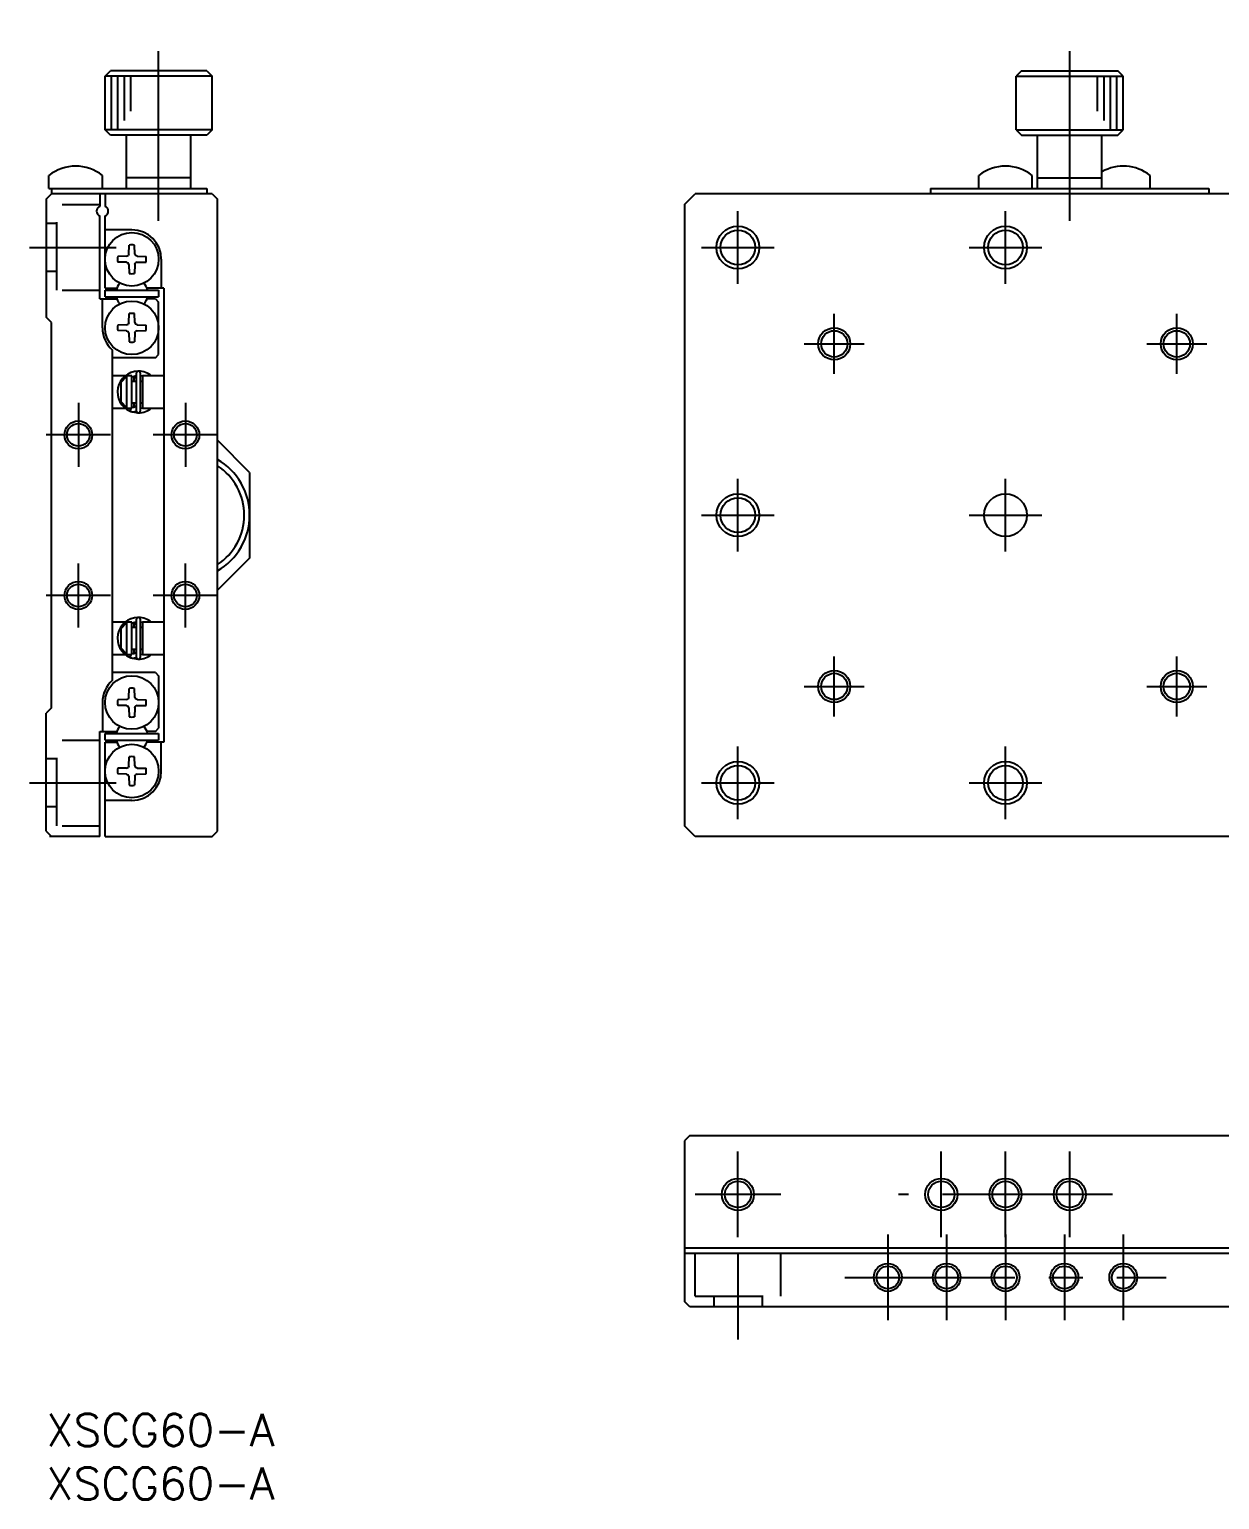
# Model space of a CAD drawing. Extents: x -2 to 227, y -8 to 254.
# Drawn here: x -1.6 to 109.6, y -8 to 129.3 of the extents above; entities that cross this region are included whole.
import ezdxf

# ---------------------------------------------------------------- set-up
doc = ezdxf.new("R2010")
doc.units = 0
doc.header["$LTSCALE"] = 0.5
doc.linetypes.add('CENTER', pattern=[50.8, 31.75, -6.35, 6.35, -6.35])
doc.linetypes.add('DASHED', pattern=[19.05, 12.7, -6.35])
for name, color, linetype in [('MSM_CENTER', 1, 'CENTER'), ('MSM_CONTINUOUS', 7, 'CONTINUOUS'), ('MSM_DASHED', 4, 'DASHED'), ('MSM_NARROW', 5, 'CONTINUOUS'), ('MSM_PART_NUMBER', 7, 'CONTINUOUS')]:
    doc.layers.add(name, color=color, linetype=linetype)
doc.styles.get("Standard").update_dxf_attribs({"font": 'txt.shx', "height": 3, "bigfont": 'bigfont.shx'})

# ---------------------------------------------------------------- blocks, each defined once
blk = doc.blocks.new('*U2')
at = {"layer": 'MSM_PART_NUMBER'}
blk.add_text('XSCG60-A', height=3, dxfattribs=at).set_placement((0, -3))
blk = doc.blocks.new('*U3')
at = {"layer": 'MSM_PART_NUMBER'}
blk.add_text('XSCG60-A', height=3, dxfattribs=at).set_placement((0, -8))

msp = doc.modelspace()

# ---------------------------------------------------------------- linework, layer by layer
at = {"layer": 'MSM_CENTER'}
for p, q in [((10.499999, 111.413945), (10.499999, 129.306124)), ((95.617291, 111.413945), (95.617291, 129.306124)), ((64.617293, 105.538125), (64.617293, 112.338125)), ((89.617293, 105.538125), (89.617293, 112.338125)), ((-1.574363, 108.938125), (6.539647, 108.938125)), ((61.217293, 108.938125), (68.017293, 108.938125)), ((86.217293, 108.938125), (93.017293, 108.938125)), ((73.617293, 97.138125), (73.617293, 102.738125)), ((105.617293, 97.138125), (105.617293, 102.738125)), ((70.817293, 99.938125), (76.417293, 99.938125)), ((102.817293, 99.938125), (108.417293, 99.938125)), ((3.000001, 94.438126), (3.000001, 88.438124)), ((13.000001, 94.438127), (13.000001, 88.438125)), ((6.000003, 91.438125), (0, 91.438125)), ((16.000003, 91.438126), (10, 91.438126)), ((64.617293, 80.538125), (64.617293, 87.338125)), ((89.617293, 80.538125), (89.617293, 87.338125)), ((61.217293, 83.938125), (68.017293, 83.938125)), ((86.217293, 83.938125), (93.017293, 83.938125)), ((3.000001, 73.438124), (3.000001, 79.438126)), ((13.000001, 73.438125), (13.000001, 79.438127)), ((6.000003, 76.438125), (0, 76.438125)), ((16.000003, 76.438126), (10, 76.438126)), ((73.617293, 65.138125), (73.617293, 70.738125)), ((105.617293, 65.138125), (105.617293, 70.738125)), ((70.817293, 67.938125), (76.417293, 67.938125)), ((102.817293, 67.938125), (108.417293, 67.938125)), ((64.617293, 55.538125), (64.617293, 62.338125)), ((89.617293, 55.538125), (89.617293, 62.338125)), ((-1.574363, 58.938125), (6.539647, 58.938125)), ((61.217293, 58.938125), (68.017293, 58.938125)), ((86.217293, 58.938125), (93.017293, 58.938125)), ((64.617294, 16.500003), (64.617294, 24.500002)), ((83.617297, 16.500003), (83.617297, 24.500002)), ((89.617294, 16.500003), (89.617294, 24.500002)), ((95.617294, 16.500003), (95.617294, 24.500002)), ((68.617292, 20.500002), (60.617294, 20.500002)), ((99.617294, 20.500002), (79.617297, 20.500002)), ((78.617294, 16.750001), (78.617294, 8.750002)), ((84.117294, 16.750001), (84.117294, 8.750002)), ((89.617294, 16.750001), (89.617294, 8.750002)), ((95.117296, 16.750001), (95.117296, 8.750002)), ((100.617295, 16.750001), (100.617295, 8.750002)), ((64.617293, 15.057005), (64.617293, 6.942995)), ((74.617296, 12.750002), (104.617294, 12.750002))]:
    msp.add_line(p, q, dxfattribs=at)
at = {"layer": 'MSM_CONTINUOUS'}
for p, q in [((5.499999, 124.938125), (5.999999, 125.438125)), ((14.999999, 125.438125), (5.999999, 125.438125)), ((14.999999, 125.438125), (15.499999, 124.938125)), ((91.117291, 125.438125), (90.617291, 124.938125)), ((91.117291, 125.438125), (100.117291, 125.438125)), ((100.617291, 124.938125), (100.117291, 125.438125)), ((5.499999, 119.938125), (5.499999, 124.938125)), ((15.499999, 124.938125), (5.499999, 124.938125)), ((15.499999, 119.938125), (15.499999, 124.938125)), ((90.617291, 119.938125), (90.617291, 124.938125)), ((90.617291, 124.938125), (100.617291, 124.938125)), ((100.617291, 119.938125), (100.617291, 124.938125)), ((15.499999, 119.938125), (5.499999, 119.938125)), ((5.999999, 119.438125), (5.499999, 119.938125)), ((15.499999, 119.938125), (14.999999, 119.438125)), ((90.617291, 119.938125), (100.617291, 119.938125)), ((90.617291, 119.938125), (91.117291, 119.438125)), ((100.117291, 119.438125), (100.617291, 119.938125)), ((14.999999, 119.438125), (5.999999, 119.438125)), ((7.499999, 114.438125), (7.499999, 119.438125)), ((13.499999, 114.438125), (13.499999, 119.438125)), ((91.117291, 119.438125), (100.117291, 119.438125)), ((92.617291, 114.438125), (92.617291, 119.438125)), ((98.617291, 114.438125), (98.617291, 119.438125)), ((0.25, 114.438125), (0.25, 115.660624)), ((5.25, 114.438125), (5.25, 115.660624)), ((13.499999, 115.438125), (7.499999, 115.438125)), ((87.117292, 114.438125), (87.117292, 115.660624)), ((92.117292, 114.438125), (92.117292, 115.660624)), ((92.617291, 115.438125), (98.617291, 115.438125)), ((103.117292, 114.438125), (103.117292, 115.660624)), ((0.25, 114.438125), (15, 114.438125)), ((0.5, 114.438125), (0.5, 113.938125)), ((15, 114.438125), (15, 113.938125)), ((82.617292, 114.438125), (108.61729, 114.438125)), ((82.617292, 114.438125), (82.617292, 113.938125)), ((108.61729, 114.438125), (108.61729, 113.938125)), ((0, 113.438125), (0.5, 113.938125)), ((0, 113.438125), (0, 102.438123)), ((15.5, 113.938125), (0.5, 113.938125)), ((5, 113.938125), (5, 112.796383)), ((5.499998, 113.938125), (5.499998, 112.796383)), ((15.5, 113.938125), (16, 113.438125)), ((16, 54.438125), (16, 113.438125)), ((59.617293, 112.938125), (60.617293, 113.938125)), ((59.617293, 112.938125), (59.617293, 54.938125)), ((118.617292, 113.938125), (60.617293, 113.938125)), ((5, 104.138122), (5, 111.879868)), ((5.499998, 105.138123), (5.499998, 111.879868)), ((7.999992, 110.588124), (5.499992, 110.588123)), ((7.72528, 108.319984), (7.739992, 109.16285)), ((8.274704, 108.319984), (8.259992, 109.16285)), ((7.500667, 108.112531), (6.675266, 108.098123)), ((7.500667, 107.563716), (6.675266, 107.578123)), ((7.500667, 108.112531), (7.665613, 108.18597)), ((7.500667, 107.563716), (7.665613, 107.490278)), ((7.72528, 108.319984), (7.665613, 108.18597)), ((7.72528, 107.356264), (7.665613, 107.490278)), ((7.72528, 107.356264), (7.739993, 106.513397)), ((8.274705, 107.356264), (8.259993, 106.513397)), ((8.274704, 108.319984), (8.334371, 108.18597)), ((8.274705, 107.356264), (8.334371, 107.490278)), ((8.499317, 108.112531), (8.334371, 108.18597)), ((8.499317, 107.563716), (8.334371, 107.490278)), ((8.499317, 108.112531), (9.324719, 108.098124)), ((8.499317, 107.563716), (9.324719, 107.578124)), ((10.749992, 107.838124), (10.749993, 105.138124)), ((5.499993, 104.938123), (10.499993, 104.938124)), ((5.499993, 104.338123), (5.499993, 104.938123)), ((5.499994, 105.138123), (6.585779, 105.138123)), ((10.999994, 105.138124), (9.414207, 105.138124)), ((10.499993, 104.938124), (10.499993, 104.338124)), ((10.999994, 105.138124), (10.999994, 62.738125)), ((4.999994, 104.138122), (6.58578, 104.138123)), ((5.249995, 101.438122), (5.249994, 104.138122)), ((5.499993, 104.338123), (10.499993, 104.338124)), ((10.199995, 104.138124), (9.414207, 104.138124)), ((10.199995, 104.138124), (10.499995, 103.838124)), ((10.499996, 98.938124), (10.499995, 103.838124)), ((0.5, 101.938123), (0, 102.438123)), ((0.5, 65.938123), (0.5, 101.938123)), ((7.500669, 101.71253), (6.675268, 101.698122)), ((7.500669, 101.71253), (7.665615, 101.785969)), ((7.725282, 101.919982), (7.665615, 101.785969)), ((7.725282, 101.919982), (7.739994, 102.762849)), ((8.274706, 101.919983), (8.259994, 102.762849)), ((8.274706, 101.919983), (8.334373, 101.785969)), ((8.499319, 101.71253), (8.334373, 101.785969)), ((8.499319, 101.71253), (9.32472, 101.698123)), ((7.500669, 101.163715), (6.675268, 101.178122)), ((7.500669, 101.163715), (7.665615, 101.090276)), ((7.725282, 100.956263), (7.665615, 101.090276)), ((7.725282, 100.956263), (7.739994, 100.113396)), ((8.274706, 100.956263), (8.259994, 100.113396)), ((8.274706, 100.956263), (8.334373, 101.090277)), ((8.499319, 101.163715), (8.334373, 101.090277)), ((8.499319, 101.163715), (9.32472, 101.178123)), ((6.200002, 68.51719), (6.200002, 99.359055)), ((10.199996, 98.638124), (10.499996, 98.938124)), ((10.199996, 98.638124), (6.199998, 98.638123)), ((7.363755, 96.938126), (6.2, 96.938126)), ((7, 96.354641), (7.5, 96.883809)), ((7, 94.521611), (7, 96.354641)), ((7.5, 96.938126), (7.5, 93.938126)), ((8, 96.938126), (7.5, 96.938126)), ((7.835914, 97.225707), (7.817922, 97.217907)), ((7.830161, 97.222345), (7.826812, 97.221789)), ((7.892355, 97.247947), (7.835469, 97.226566)), ((7.988705, 96.867931), (8.003249, 96.873697)), ((7.999842, 96.873336), (8.404957, 96.981815)), ((8, 93.938126), (8, 96.938126)), ((8.405, 96.438126), (8, 96.438126)), ((8.003249, 96.873697), (8.017511, 96.878513)), ((8.017511, 96.878513), (8.032003, 96.882598)), ((8.032003, 96.882598), (8.04669, 96.885942)), ((8.04669, 96.885942), (8.061532, 96.888532)), ((8.061532, 96.888532), (8.07649, 96.890362)), ((8.07649, 96.890362), (8.091526, 96.891426)), ((8.091526, 96.891426), (8.1066, 96.891721)), ((8.1066, 96.891721), (8.121672, 96.891244)), ((8.121672, 96.891244), (8.136702, 96.889998)), ((8.136702, 96.889998), (8.15165, 96.887985)), ((8.15165, 96.887985), (8.166477, 96.885211)), ((8.166477, 96.885211), (8.181143, 96.881685)), ((8.181143, 96.881685), (8.19561, 96.877417)), ((8.19561, 96.877417), (8.209841, 96.872419)), ((8.2, 96.438126), (8.2, 96.87631)), ((8.209841, 96.872419), (8.223799, 96.866706)), ((8.223799, 96.866706), (8.237448, 96.860293)), ((8.237448, 96.860293), (8.250754, 96.8532)), ((8.250754, 96.8532), (8.263683, 96.845446)), ((8.263683, 96.845446), (8.276203, 96.837052)), ((8.276203, 96.837052), (8.288284, 96.828043)), ((8.288284, 96.828043), (8.299897, 96.818442)), ((8.299897, 96.818442), (8.311014, 96.808275)), ((8.311014, 96.808275), (8.321609, 96.79757)), ((8.321609, 96.79757), (8.331657, 96.786355)), ((8.331657, 96.786355), (8.341136, 96.774658)), ((8.341136, 96.774658), (8.350023, 96.762509)), ((8.350023, 96.762509), (8.3583, 96.74994)), ((8.3583, 96.74994), (8.365948, 96.736983)), ((8.365948, 96.736983), (8.37295, 96.723668)), ((8.37295, 96.723668), (8.379291, 96.710029)), ((8.379291, 96.710029), (8.384957, 96.6961)), ((8.384957, 96.6961), (8.389937, 96.681913)), ((8.389937, 96.681913), (8.39422, 96.667504)), ((8.39422, 96.667504), (8.397798, 96.652905)), ((8.397798, 96.652905), (8.400662, 96.638153)), ((8.400662, 96.638153), (8.402807, 96.623282)), ((8.402807, 96.623282), (8.404229, 96.608326)), ((8.404229, 96.608326), (8.404924, 96.593322)), ((8.404924, 96.593322), (8.405, 96.586627)), ((8.405, 97.188126), (8.405, 93.688126)), ((8.795, 93.688126), (8.795, 97.188126)), ((9, 96.438126), (8.795, 96.438126)), ((8.795056, 96.981492), (9.000246, 96.941495)), ((9, 96.938126), (9, 93.938126)), ((11, 96.938126), (9, 96.938126)), ((9.000246, 96.941495), (9.012433, 96.938212)), ((6.2, 93.938126), (7.363385, 93.938126)), ((7.5, 93.992443), (7, 94.521611)), ((7.5, 93.938126), (8, 93.938126)), ((7.806308, 93.663496), (7.827183, 93.654315)), ((7.826603, 93.654507), (7.894304, 93.877926)), ((7.832084, 93.665674), (7.831879, 93.660129)), ((7.831879, 93.660129), (7.832208, 93.655708)), ((7.83282, 93.672305), (7.832084, 93.665674)), ((7.832208, 93.655708), (7.8327, 93.653476)), ((7.8327, 93.653476), (7.83474, 93.650109)), ((7.834084, 93.679979), (7.83282, 93.672305)), ((7.835867, 93.688643), (7.834084, 93.679979)), ((7.83474, 93.650109), (7.835469, 93.649686)), ((7.835469, 93.649686), (7.865636, 93.637632)), ((7.838156, 93.698242), (7.835867, 93.688643)), ((7.840938, 93.70871), (7.838156, 93.698242)), ((7.844192, 93.719979), (7.840938, 93.70871)), ((7.847899, 93.731973), (7.844192, 93.719979)), ((7.852032, 93.744612), (7.847899, 93.731973)), ((7.856565, 93.757812), (7.852032, 93.744612)), ((7.861467, 93.771486), (7.856565, 93.757812)), ((7.866706, 93.785543), (7.861467, 93.771486)), ((7.865636, 93.637632), (7.898055, 93.626473)), ((7.872247, 93.799889), (7.866706, 93.785543)), ((7.878053, 93.814429), (7.872247, 93.799889)), ((7.884085, 93.829065), (7.878053, 93.814429)), ((7.890303, 93.843701), (7.884085, 93.829065)), ((7.884953, 93.63043), (8.572408, 93.49447)), ((7.896667, 93.858239), (7.890303, 93.843701)), ((7.894304, 93.877926), (7.924495, 93.938127)), ((7.903133, 93.872583), (7.896667, 93.858239)), ((7.898055, 93.626473), (7.930982, 93.61695)), ((7.909658, 93.886637), (7.903133, 93.872583)), ((7.9162, 93.900308), (7.909658, 93.886637)), ((7.922714, 93.913504), (7.9162, 93.900308)), ((7.929158, 93.926138), (7.922714, 93.913504)), ((7.935488, 93.938126), (7.929158, 93.926138)), ((7.930982, 93.61695), (7.964334, 93.609087)), ((7.964334, 93.609087), (7.998028, 93.602902)), ((7.986649, 94.00816), (7.974361, 94.013488)), ((7.997025, 94.004914), (7.988705, 94.008321)), ((8.011205, 93.999769), (7.997025, 94.004914)), ((7.998028, 93.602902), (8.031983, 93.59841)), ((8, 94.438126), (8.405, 94.438126)), ((8.025628, 93.995353), (8.011205, 93.999769)), ((8.040257, 93.991678), (8.025628, 93.995353)), ((8.031983, 93.59841), (8.066115, 93.59562)), ((8.055054, 93.988754), (8.040257, 93.991678)), ((8.06998, 93.986591), (8.055054, 93.988754)), ((8.066115, 93.59562), (8.100341, 93.594541)), ((8.084995, 93.985193), (8.06998, 93.986591)), ((8.100059, 93.984564), (8.084995, 93.985193)), ((8.115133, 93.984706), (8.100059, 93.984564)), ((8.100341, 93.594541), (8.134577, 93.595173)), ((8.130176, 93.985618), (8.115133, 93.984706)), ((8.145149, 93.987296), (8.130176, 93.985618)), ((8.134577, 93.595173), (8.16874, 93.597515)), ((8.160013, 93.989735), (8.145149, 93.987296)), ((8.174729, 93.992927), (8.160013, 93.989735)), ((8.16874, 93.597515), (8.202746, 93.601562)), ((8.189259, 93.996862), (8.174729, 93.992927)), ((8.203566, 94.001529), (8.189259, 93.996862)), ((8.2, 93.999931), (8.2, 94.438126)), ((8.202746, 93.601562), (8.236513, 93.607304)), ((8.217614, 94.006912), (8.203566, 94.001529)), ((8.231366, 94.012997), (8.217614, 94.006912)), ((8.244791, 94.019766), (8.231366, 94.012997)), ((8.236513, 93.607304), (8.269957, 93.614727)), ((8.257853, 94.0272), (8.244791, 94.019766)), ((8.270522, 94.035278), (8.257853, 94.0272)), ((8.269957, 93.614727), (8.302996, 93.623812)), ((8.282768, 94.043979), (8.270522, 94.035278)), ((8.294561, 94.053277), (8.282768, 94.043979)), ((8.305874, 94.06315), (8.294561, 94.053277)), ((8.302996, 93.623812), (8.335551, 93.634539)), ((8.316681, 94.073571), (8.305874, 94.06315)), ((8.326957, 94.084512), (8.316681, 94.073571)), ((8.336679, 94.095947), (8.326957, 94.084512)), ((8.335551, 93.634539), (8.367542, 93.646881)), ((8.345824, 94.107846), (8.336679, 94.095947)), ((8.354372, 94.120179), (8.345824, 94.107846)), ((8.362306, 94.132917), (8.354372, 94.120179)), ((8.369606, 94.146027), (8.362306, 94.132917)), ((8.367542, 93.646881), (8.398889, 93.660809)), ((8.376257, 94.159479), (8.369606, 94.146027)), ((8.382244, 94.173239), (8.376257, 94.159479)), ((8.387555, 94.187276), (8.382244, 94.173239)), ((8.392178, 94.201556), (8.387555, 94.187276)), ((8.396102, 94.216044), (8.392178, 94.201556)), ((8.399319, 94.230707), (8.396102, 94.216044)), ((8.398889, 93.660809), (8.406547, 93.664501)), ((8.401823, 94.245511), (8.399319, 94.230707)), ((8.403606, 94.26042), (8.401823, 94.245511)), ((8.404666, 94.2754), (8.403606, 94.26042)), ((8.405, 94.289625), (8.404666, 94.2754)), ((8.795, 94.438126), (9, 94.438126)), ((9.000203, 93.934758), (8.795023, 93.894444)), ((9, 93.938126), (11, 93.938126)), ((9.011431, 93.937804), (9.000203, 93.934758)), ((18.999999, 87.938125), (16, 90.938124)), ((18.999999, 87.938125), (18.999999, 79.938125)), ((18.999999, 79.938125), (16, 76.938126)), ((7.835914, 74.225707), (7.817922, 74.217907)), ((7.830161, 74.222345), (7.826812, 74.221789)), ((7.892355, 74.247947), (7.835469, 74.226566)), ((8.405, 74.188126), (8.405, 70.688126)), ((8.795, 70.688126), (8.795, 74.188126)), ((7.363755, 73.938126), (6.2, 73.938126)), ((7, 73.354641), (7.5, 73.883809)), ((7, 71.521611), (7, 73.354641)), ((7.5, 73.938126), (7.5, 70.938126)), ((8, 73.938126), (7.5, 73.938126)), ((7.988705, 73.867931), (8.003249, 73.873697)), ((7.999842, 73.873336), (8.404957, 73.981815)), ((8, 70.938126), (8, 73.938126)), ((8.405, 73.438126), (8, 73.438126)), ((8.003249, 73.873697), (8.017511, 73.878513)), ((8.017511, 73.878513), (8.032003, 73.882598)), ((8.032003, 73.882598), (8.04669, 73.885942)), ((8.04669, 73.885942), (8.061532, 73.888532)), ((8.061532, 73.888532), (8.07649, 73.890362)), ((8.07649, 73.890362), (8.091526, 73.891426)), ((8.091526, 73.891426), (8.1066, 73.891721)), ((8.1066, 73.891721), (8.121672, 73.891244)), ((8.121672, 73.891244), (8.136702, 73.889998)), ((8.136702, 73.889998), (8.15165, 73.887985)), ((8.15165, 73.887985), (8.166477, 73.885211)), ((8.166477, 73.885211), (8.181143, 73.881685)), ((8.181143, 73.881685), (8.19561, 73.877417)), ((8.19561, 73.877417), (8.209841, 73.872419)), ((8.2, 73.438126), (8.2, 73.87631)), ((8.209841, 73.872419), (8.223799, 73.866706)), ((8.223799, 73.866706), (8.237448, 73.860293)), ((8.237448, 73.860293), (8.250754, 73.8532)), ((8.250754, 73.8532), (8.263683, 73.845446)), ((8.263683, 73.845446), (8.276203, 73.837052)), ((8.276203, 73.837052), (8.288284, 73.828043)), ((8.288284, 73.828043), (8.299897, 73.818442)), ((8.299897, 73.818442), (8.311014, 73.808275)), ((8.311014, 73.808275), (8.321609, 73.79757)), ((8.321609, 73.79757), (8.331657, 73.786355)), ((8.331657, 73.786355), (8.341136, 73.774658)), ((8.341136, 73.774658), (8.350023, 73.762509)), ((8.350023, 73.762509), (8.3583, 73.74994)), ((8.3583, 73.74994), (8.365948, 73.736983)), ((8.365948, 73.736983), (8.37295, 73.723668)), ((8.37295, 73.723668), (8.379291, 73.710029)), ((8.379291, 73.710029), (8.384957, 73.6961)), ((8.384957, 73.6961), (8.389937, 73.681913)), ((8.389937, 73.681913), (8.39422, 73.667504)), ((8.39422, 73.667504), (8.397798, 73.652905)), ((8.397798, 73.652905), (8.400662, 73.638153)), ((8.400662, 73.638153), (8.402807, 73.623282)), ((8.402807, 73.623282), (8.404229, 73.608326)), ((8.404229, 73.608326), (8.404924, 73.593322)), ((8.404924, 73.593322), (8.405, 73.586627)), ((9, 73.438126), (8.795, 73.438126)), ((8.795056, 73.981492), (9.000246, 73.941495)), ((9, 73.938126), (9, 70.938126)), ((11, 73.938126), (9, 73.938126)), ((9.000246, 73.941495), (9.012433, 73.938212)), ((7.5, 70.992443), (7, 71.521611)), ((8, 71.438126), (8.405, 71.438126)), ((8.2, 70.999931), (8.2, 71.438126)), ((8.795, 71.438126), (9, 71.438126)), ((6.2, 70.938126), (7.363385, 70.938126)), ((7.5, 70.938126), (8, 70.938126)), ((7.806308, 70.663496), (7.833303, 70.651679)), ((7.826603, 70.654507), (7.894304, 70.877926)), ((7.832084, 70.665674), (7.831879, 70.660129)), ((7.831879, 70.660129), (7.832208, 70.655708)), ((7.83282, 70.672305), (7.832084, 70.665674)), ((7.832208, 70.655708), (7.8327, 70.653476)), ((7.8327, 70.653476), (7.83474, 70.650109)), ((7.834084, 70.679979), (7.83282, 70.672305)), ((7.835867, 70.688643), (7.834084, 70.679979)), ((7.83474, 70.650109), (7.835469, 70.649686)), ((7.835469, 70.649686), (7.865636, 70.637632)), ((7.838156, 70.698242), (7.835867, 70.688643)), ((7.840938, 70.70871), (7.838156, 70.698242)), ((7.844192, 70.719979), (7.840938, 70.70871)), ((7.847899, 70.731973), (7.844192, 70.719979)), ((7.852032, 70.744612), (7.847899, 70.731973)), ((7.856565, 70.757812), (7.852032, 70.744612)), ((7.861467, 70.771486), (7.856565, 70.757812)), ((7.866706, 70.785543), (7.861467, 70.771486)), ((7.865636, 70.637632), (7.898055, 70.626473)), ((7.872247, 70.799889), (7.866706, 70.785543)), ((7.878053, 70.814429), (7.872247, 70.799889)), ((7.884085, 70.829065), (7.878053, 70.814429)), ((7.890303, 70.843701), (7.884085, 70.829065)), ((7.884953, 70.63043), (8.572408, 70.49447)), ((7.896667, 70.858239), (7.890303, 70.843701)), ((7.894304, 70.877926), (7.924495, 70.938127)), ((7.903133, 70.872583), (7.896667, 70.858239)), ((7.898055, 70.626473), (7.930982, 70.61695)), ((7.909658, 70.886637), (7.903133, 70.872583)), ((7.9162, 70.900308), (7.909658, 70.886637)), ((7.922714, 70.913504), (7.9162, 70.900308)), ((7.929158, 70.926138), (7.922714, 70.913504)), ((7.935488, 70.938126), (7.929158, 70.926138)), ((7.930982, 70.61695), (7.964334, 70.609087)), ((7.964334, 70.609087), (7.998028, 70.602902)), ((7.986649, 71.00816), (7.974361, 71.013488)), ((7.997025, 71.004914), (7.988705, 71.008321)), ((8.011205, 70.999769), (7.997025, 71.004914)), ((7.998028, 70.602902), (8.031983, 70.59841)), ((8.025628, 70.995353), (8.011205, 70.999769)), ((8.040257, 70.991678), (8.025628, 70.995353)), ((8.031983, 70.59841), (8.066115, 70.59562)), ((8.055054, 70.988754), (8.040257, 70.991678)), ((8.06998, 70.986591), (8.055054, 70.988754)), ((8.066115, 70.59562), (8.100341, 70.594541)), ((8.084995, 70.985193), (8.06998, 70.986591)), ((8.100059, 70.984564), (8.084995, 70.985193)), ((8.115133, 70.984706), (8.100059, 70.984564)), ((8.100341, 70.594541), (8.134577, 70.595173)), ((8.130176, 70.985618), (8.115133, 70.984706)), ((8.145149, 70.987296), (8.130176, 70.985618)), ((8.134577, 70.595173), (8.16874, 70.597515)), ((8.160013, 70.989735), (8.145149, 70.987296)), ((8.174729, 70.992927), (8.160013, 70.989735)), ((8.16874, 70.597515), (8.202746, 70.601562)), ((8.189259, 70.996862), (8.174729, 70.992927)), ((8.203566, 71.001529), (8.189259, 70.996862)), ((8.202746, 70.601562), (8.236513, 70.607304)), ((8.217614, 71.006912), (8.203566, 71.001529)), ((8.231366, 71.012997), (8.217614, 71.006912)), ((8.244791, 71.019766), (8.231366, 71.012997)), ((8.236513, 70.607304), (8.269957, 70.614727)), ((8.257853, 71.0272), (8.244791, 71.019766)), ((8.270522, 71.035278), (8.257853, 71.0272)), ((8.269957, 70.614727), (8.302996, 70.623812)), ((8.282768, 71.043979), (8.270522, 71.035278)), ((8.294561, 71.053277), (8.282768, 71.043979)), ((8.305874, 71.06315), (8.294561, 71.053277)), ((8.302996, 70.623812), (8.335551, 70.634539)), ((8.316681, 71.073571), (8.305874, 71.06315)), ((8.326957, 71.084512), (8.316681, 71.073571)), ((8.336679, 71.095947), (8.326957, 71.084512)), ((8.335551, 70.634539), (8.367542, 70.646881)), ((8.345824, 71.107846), (8.336679, 71.095947)), ((8.354372, 71.120179), (8.345824, 71.107846)), ((8.362306, 71.132917), (8.354372, 71.120179)), ((8.369606, 71.146027), (8.362306, 71.132917)), ((8.367542, 70.646881), (8.398889, 70.660809)), ((8.376257, 71.159479), (8.369606, 71.146027)), ((8.382244, 71.173239), (8.376257, 71.159479)), ((8.387555, 71.187276), (8.382244, 71.173239)), ((8.392178, 71.201556), (8.387555, 71.187276)), ((8.396102, 71.216044), (8.392178, 71.201556)), ((8.399319, 71.230707), (8.396102, 71.216044)), ((8.398889, 70.660809), (8.406547, 70.664501)), ((8.401823, 71.245511), (8.399319, 71.230707)), ((8.403606, 71.26042), (8.401823, 71.245511)), ((8.404666, 71.2754), (8.403606, 71.26042)), ((8.405, 71.289625), (8.404666, 71.2754)), ((9.000203, 70.934758), (8.795023, 70.894444)), ((9, 70.938126), (11, 70.938126)), ((9.011431, 70.937804), (9.000203, 70.934758)), ((10.2, 69.238125), (6.200002, 69.238126)), ((10.2, 69.238125), (10.5, 68.938125)), ((10.5, 68.938125), (10.5, 64.038125)), ((7.725287, 66.919986), (7.739999, 67.762853)), ((8.274711, 66.919986), (8.259999, 67.762853)), ((0.5, 65.938123), (0, 65.438123)), ((5.25, 66.438126), (5.25, 63.738126)), ((7.500674, 66.712534), (6.675272, 66.698126)), ((7.500674, 66.163719), (6.675272, 66.178126)), ((7.500674, 66.712534), (7.66562, 66.785972)), ((7.500674, 66.163719), (7.66562, 66.09028)), ((7.725287, 66.919986), (7.66562, 66.785972)), ((7.725287, 65.956266), (7.66562, 66.09028)), ((7.725287, 65.956266), (7.739999, 65.1134)), ((8.274711, 65.956266), (8.259999, 65.1134)), ((8.274711, 66.919986), (8.334378, 66.785972)), ((8.274711, 65.956266), (8.334378, 66.09028)), ((8.499324, 66.712534), (8.334378, 66.785972)), ((8.499324, 66.163719), (8.334378, 66.09028)), ((8.499324, 66.712534), (9.324725, 66.698126)), ((8.499324, 66.163719), (9.324725, 66.178126)), ((0, 54.438125), (0, 65.438123)), ((5, 53.938125), (5, 63.738126)), ((5, 63.738126), (6.585786, 63.738126)), ((5.499999, 63.538125), (10.499999, 63.538126)), ((5.499999, 62.938125), (5.499999, 63.538125)), ((10.2, 63.738126), (9.414213, 63.738126)), ((10.2, 63.738125), (10.5, 64.038125)), ((10.499999, 63.538126), (10.499999, 62.938126)), ((5.499999, 62.938125), (10.499999, 62.938126)), ((5.499999, 53.938125), (5.5, 62.738125)), ((5.5, 62.738125), (6.585785, 62.738125)), ((11, 62.738125), (9.414212, 62.738125)), ((10.749999, 60.038125), (10.749999, 62.738125)), ((7.725287, 60.519985), (7.66562, 60.385971)), ((7.725287, 60.519985), (7.739999, 61.362851)), ((8.274711, 60.519985), (8.259999, 61.362851)), ((8.274711, 60.519985), (8.334378, 60.385971)), ((7.500674, 60.312532), (6.675272, 60.298125)), ((7.500674, 59.763718), (6.675272, 59.778125)), ((7.500674, 60.312532), (7.66562, 60.385971)), ((7.500674, 59.763718), (7.66562, 59.690279)), ((7.725287, 59.556265), (7.66562, 59.690279)), ((7.725287, 59.556265), (7.739999, 58.713399)), ((8.274711, 59.556265), (8.259999, 58.713399)), ((8.274711, 59.556265), (8.334378, 59.690279)), ((8.499324, 60.312532), (8.334378, 60.385971)), ((8.499324, 59.763718), (8.334378, 59.690279)), ((8.499324, 60.312532), (9.324725, 60.298125)), ((8.499324, 59.763718), (9.324725, 59.778125)), ((7.999999, 57.288125), (5.5, 57.288125)), ((60.617293, 53.938125), (59.617293, 54.938125)), ((0, 54.438125), (0.5, 53.938125)), ((5, 53.938125), (0.3, 53.938125)), ((5.499999, 53.938125), (15.5, 53.938125)), ((15.5, 53.938125), (16, 54.438125)), ((118.617292, 53.938125), (60.617293, 53.938125)), ((60.117293, 26.000001), (59.617293, 25.500001)), ((59.617293, 25.500001), (59.617293, 10.5)), ((60.117293, 26.000001), (119.117293, 26.000001)), ((59.617293, 15.499997), (119.617293, 15.499997)), ((59.617293, 14.999999), (119.617293, 14.999999)), ((60.117293, 10), (59.617293, 10.5)), ((119.117293, 10), (60.117293, 10))]:
    msp.add_line(p, q, dxfattribs=at)
for centre, radius in [((7.999993, 107.838124), 2.5), ((64.617293, 108.938125), 1.621), ((89.617293, 108.938125), 1.621), ((7.999994, 101.438123), 2.5), ((73.617293, 99.938125), 1.2295), ((105.617293, 99.938125), 1.2295), ((3.000001, 91.438125), 1.0565), ((13.000001, 91.438126), 1.0565), ((64.617293, 83.938125), 1.621), ((89.617293, 83.938125), 2), ((3.000001, 76.438125), 1.0565), ((13.000001, 76.438126), 1.0565), ((7.999999, 66.438126), 2.5), ((73.617293, 67.938125), 1.2295), ((105.617293, 67.938125), 1.2295), ((7.999999, 60.038125), 2.5), ((64.617293, 58.938125), 1.621), ((89.617293, 58.938125), 1.621), ((64.617293, 20.500002), 1.2295), ((83.617296, 20.500002), 1.2295), ((89.617294, 20.500003), 1.2295), ((95.617294, 20.500003), 1.2295), ((78.617295, 12.750002), 1.0565), ((84.117294, 12.750002), 1.0565), ((89.617294, 12.750002), 1.0565), ((95.117295, 12.750002), 1.0565), ((100.617295, 12.750002), 1.0565)]:
    msp.add_circle(centre, radius, dxfattribs=at)
for centre, radius, start, end in [((2.75, 112.538125), 4, 51.317813, 128.682187), ((89.617292, 112.538125), 4, 51.317813, 128.682187), ((100.617292, 112.538125), 4, 51.317813, 120.000025), ((5.2, 112.338125), 0.5, 113.578178, 246.421822), ((5.299998, 112.338125), 0.5, 293.578178, 66.421822), ((7.999992, 107.838124), 2.75, 0, 90), ((7.999992, 107.838124), 1.35, 78.895892, 101.104139), ((7.999992, 107.838124), 1.35, 168.895892, 191.104139), ((7.999992, 107.838124), 1.35, 348.895892, 11.104139), ((7.999992, 107.838124), 1.35, 258.895892, 281.104139), ((7.999993, 104.638123), 1.5, 139.458393, 168.463048), ((7.999993, 104.638123), 1.5, 11.536982, 40.541637), ((7.999993, 104.638123), 1.5, 191.536966, 220.541637), ((7.999993, 104.638123), 1.5, 319.458393, 348.463064), ((7.999994, 101.438123), 1.35, 168.895892, 191.104139), ((7.999994, 101.438123), 1.35, 78.895892, 101.104139), ((7.999994, 101.438123), 1.35, 348.895892, 11.104139), ((7.999995, 101.438123), 2.75, 180, 229.11489), ((7.999994, 101.438123), 1.35, 258.895892, 281.104139), ((8.600314, 95.437985), 1.94403, 90.734734, 246.839517), ((8.6, 97.188126), 0.195, 0, 180), ((8.601079, 95.441961), 1.939975, 50.469098, 89.286231), ((8.6, 93.688126), 0.195, 180, 0), ((8.598173, 95.443297), 1.949107, 270.724667, 309.426223), ((12.999999, 83.938125), 6, 300.00001103, 59.99998897), ((12.999999, 83.938125), 5.5, 303.05574358, 56.94425642), ((8.600314, 72.437985), 1.94403, 90.734734, 246.839517), ((8.6, 74.188126), 0.195, 0, 180), ((8.601079, 72.441961), 1.939975, 50.469098, 89.286231), ((8.6, 70.688126), 0.195, 180, 0), ((8.598173, 72.443297), 1.949107, 270.724667, 309.426223), ((8, 66.438126), 2.75, 130.88511, 180), ((7.999999, 66.438126), 1.35, 78.895876, 101.104124), ((7.999999, 66.438126), 1.35, 168.895876, 191.104124), ((7.999999, 66.438126), 1.35, 348.895876, 11.104124), ((7.999999, 66.438126), 1.35, 258.895876, 281.104124), ((7.999999, 63.238125), 1.5, 139.458393, 168.463048), ((7.999999, 63.238125), 1.5, 11.536982, 40.541637), ((7.999999, 63.238125), 1.5, 191.536966, 220.541637), ((7.999999, 63.238125), 1.5, 319.458393, 348.463064), ((7.999999, 60.038125), 1.35, 78.895876, 101.104124), ((7.999999, 60.038125), 1.35, 168.895876, 191.104124), ((7.999999, 60.038125), 2.75, 270, 0), ((7.999999, 60.038125), 1.35, 348.895876, 11.104124), ((7.999999, 60.038125), 1.35, 258.895876, 281.104124)]:
    msp.add_arc(centre, radius, start, end, dxfattribs=at)
at = {"layer": 'MSM_DASHED'}
for p, q in [((1, 104.938125), (1, 112.938125)), ((1.5, 112.938125), (5, 112.938125)), ((1, 111.188125), (0, 111.188125)), ((1, 106.688125), (0, 106.688125)), ((1.5, 104.938125), (5, 104.938125)), ((1, 54.938125), (1, 62.938125)), ((1.5, 62.938125), (5, 62.938125)), ((1, 61.188125), (0, 61.188125)), ((1, 56.688125), (0, 56.688125)), ((1.5, 54.938125), (5, 54.938125)), ((60.617293, 11), (60.617293, 15)), ((68.617293, 11), (68.617293, 15)), ((60.617293, 11), (68.617293, 11)), ((62.367293, 11), (62.367293, 10)), ((66.867293, 11), (66.867293, 10))]:
    msp.add_line(p, q, dxfattribs=at)
at = {"layer": 'MSM_NARROW'}
for p, q in [((6.099999, 119.938125), (6.099999, 124.938125)), ((6.699999, 119.938125), (6.699999, 124.938125)), ((7.3, 120.801751), (7.3, 124.938125)), ((7.9, 121.672123), (7.9, 124.938125)), ((98.21729, 121.672123), (98.21729, 124.938125)), ((98.81729, 120.801751), (98.81729, 124.938125)), ((99.417291, 119.938125), (99.417291, 124.938125)), ((100.017291, 119.938125), (100.017291, 124.938125))]:
    msp.add_line(p, q, dxfattribs=at)
for centre, radius in [((64.617293, 108.938125), 2), ((89.617293, 108.938125), 2), ((73.617293, 99.938125), 1.5), ((105.617293, 99.938125), 1.5), ((3.000001, 91.438125), 1.3), ((13.000001, 91.438126), 1.3), ((64.617293, 83.938125), 2), ((3.000001, 76.438125), 1.3), ((13.000001, 76.438126), 1.3), ((73.617293, 67.938125), 1.5), ((105.617293, 67.938125), 1.5), ((64.617293, 58.938125), 2), ((89.617293, 58.938125), 2), ((64.617293, 20.500002), 1.5), ((83.617296, 20.500002), 1.5), ((89.617294, 20.500003), 1.5), ((95.617294, 20.500003), 1.5), ((78.617295, 12.750002), 1.3), ((84.117294, 12.750002), 1.3), ((89.617294, 12.750002), 1.3), ((95.117295, 12.750002), 1.3), ((100.617295, 12.750002), 1.3)]:
    msp.add_circle(centre, radius, dxfattribs=at)

# ---------------------------------------------------------------- block references
at = {"layer": 'MSM_CONTINUOUS'}
for name in ['*U2', '*U3']:
    msp.add_blockref(name, (0, 0), dxfattribs=at)

doc.saveas('drawing.dxf')
